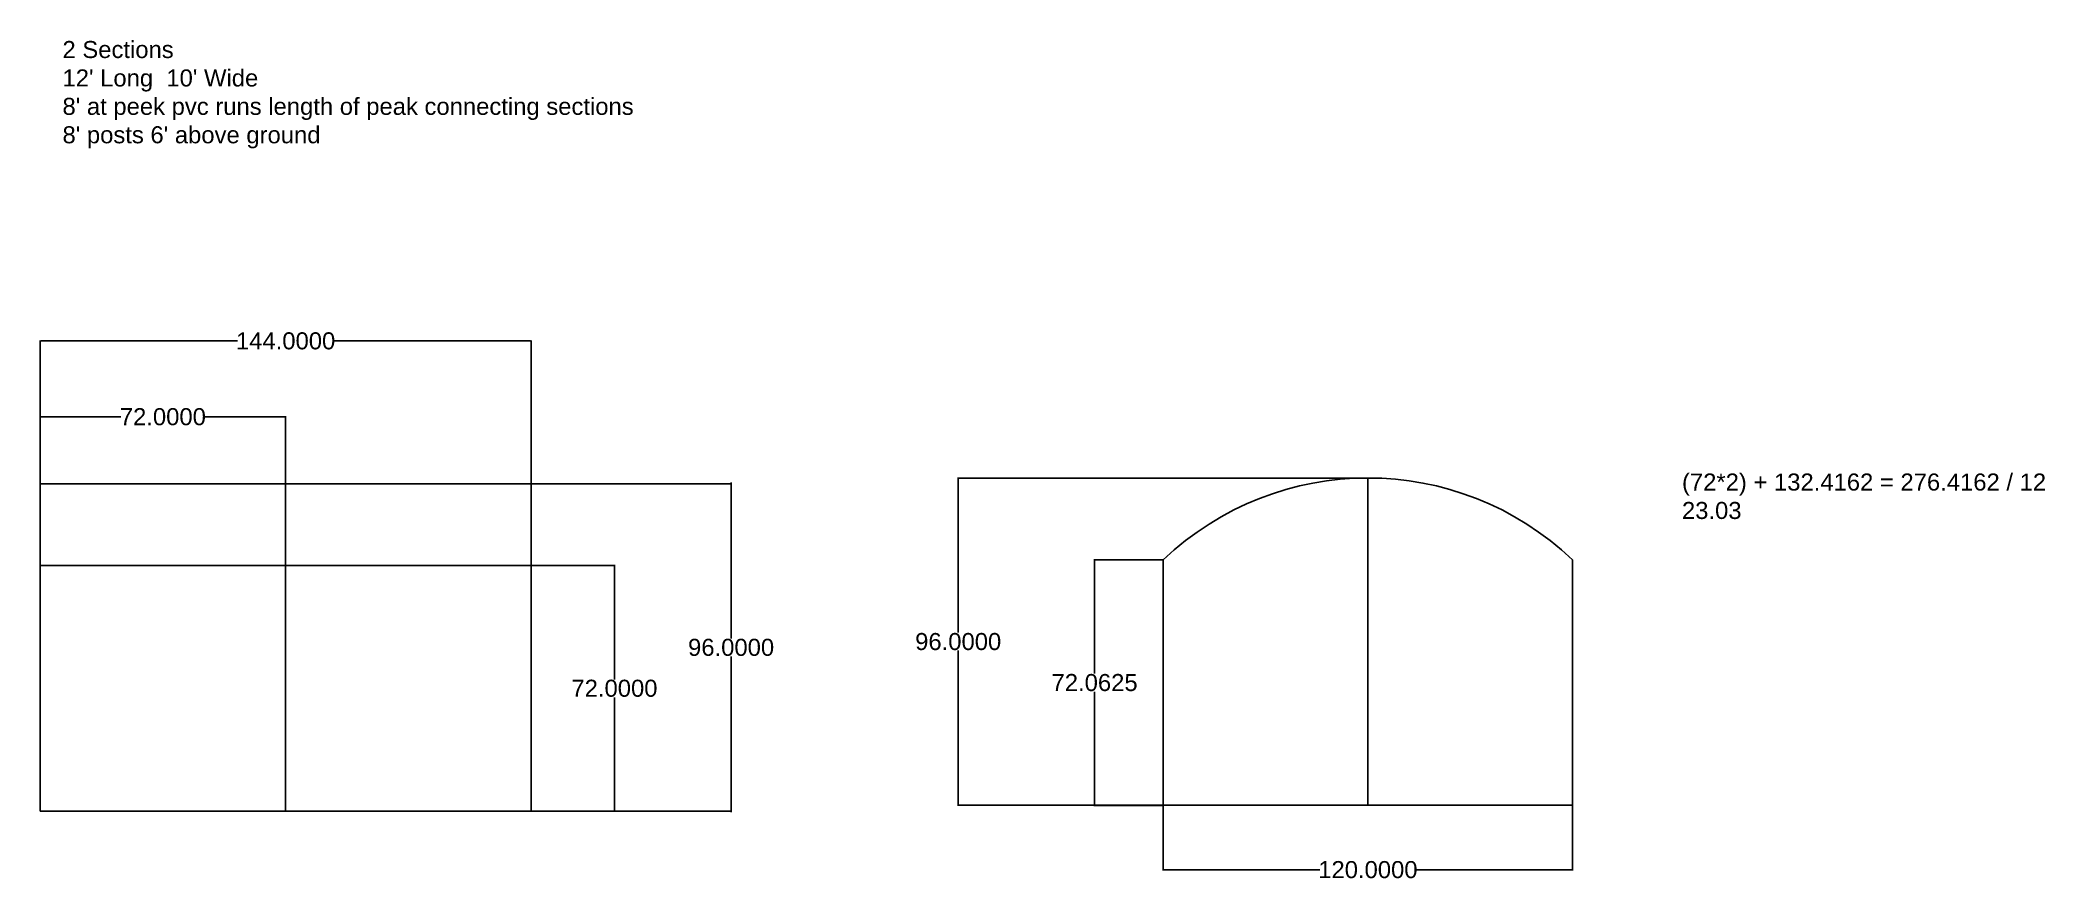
# Model space of a CAD drawing. Header units: inches. Extents: x 417 to 1005, y -21 to 226.
import ezdxf

# ---------------------------------------------------------------- set-up
doc = ezdxf.new("R2010")
doc.units = ezdxf.units.IN
doc.header["$MEASUREMENT"] = 0
doc.styles.get("Standard").update_dxf_attribs({"font": 'arial.ttf'})
doc.dimstyles.get("Standard").update_dxf_attribs({"dimtxt": 0.18, "dimasz": 0.18, "dimexe": 0.18, "dimexo": 0.0625, "dimgap": 0.09, "dimtad": 0, "dimtih": 1, "dimtoh": 1, "dimdec": 4, "dimzin": 0, "dimdsep": 46, "dimtxsty": 'Standard', "dimcen": 0.09, "dimadec": 0, "dimazin": 0, "dimtfac": 1, "dimtdec": 4, "dimtofl": 0, "dimtmove": 0, "dimatfit": 3, "dimfxl": 1, "dimtolj": 1, "dimtzin": 0, "dimarcsym": 0})

# ---------------------------------------------------------------- blocks, each defined once
blk = doc.blocks.new('*D21')
at = {"color": 0, "lineweight": -2}
for p, q in [((746.35, 1.11), (746.35, -17.91)), ((866.35, 1.11), (866.35, -17.91)), ((746.53, -17.73), (792.26, -17.73)), ((866.17, -17.73), (820.45, -17.73))]:
    blk.add_line(p, q, dxfattribs=at)
at = {"color": 0}
for points in [[(746.53, -17.7), (746.53, -17.76), (746.35, -17.73)], [(866.17, -17.76), (866.17, -17.7), (866.35, -17.73)]]:
    blk.add_solid(points, dxfattribs=at)
at = {"layer": 'Defpoints', "color": 0}
for p in [(746.35, 1.17), (866.35, 1.17), (866.35, -17.73)]:
    blk.add_point(p, dxfattribs=at)
at = {"color": 7, "insert": (806.35, -17.73), "char_height": 5, "attachment_point": 5}
blk.add_mtext('\\A1;120.0000', dxfattribs=at)
blk = doc.blocks.new('*D22')
at = {"color": 0, "lineweight": -2}
for p, q in [((746.29, 73.17), (726.02, 73.17)), ((726.2, 72.99), (726.2, 39.78)), ((726.2, 1.29), (726.2, 34.49)), ((746.29, 1.11), (726.02, 1.11))]:
    blk.add_line(p, q, dxfattribs=at)
at = {"color": 0}
for points in [[(726.23, 72.99), (726.17, 72.99), (726.2, 73.17)], [(726.17, 1.29), (726.23, 1.29), (726.2, 1.11)]]:
    blk.add_solid(points, dxfattribs=at)
at = {"layer": 'Defpoints', "color": 0}
for p in [(746.35, 73.17), (726.2, 1.11), (746.35, 1.11)]:
    blk.add_point(p, dxfattribs=at)
at = {"color": 7, "insert": (726.2, 37.14), "char_height": 5, "attachment_point": 5}
blk.add_mtext('\\A1;72.0625', dxfattribs=at)
blk = doc.blocks.new('*D25')
at = {"color": 0, "lineweight": -2}
for p, q in [((806.29, 97.17), (686.02, 97.17)), ((686.2, 96.99), (686.2, 51.81)), ((686.2, 1.35), (686.2, 46.53)), ((806.29, 1.17), (686.02, 1.17))]:
    blk.add_line(p, q, dxfattribs=at)
at = {"color": 0}
for points in [[(686.23, 96.99), (686.17, 96.99), (686.2, 97.17)], [(686.17, 1.35), (686.23, 1.35), (686.2, 1.17)]]:
    blk.add_solid(points, dxfattribs=at)
at = {"layer": 'Defpoints', "color": 0}
for p in [(806.35, 97.17), (686.2, 1.17), (806.35, 1.17)]:
    blk.add_point(p, dxfattribs=at)
at = {"color": 7, "insert": (686.2, 49.17), "char_height": 5, "attachment_point": 5}
blk.add_mtext('\\A1;96.0000', dxfattribs=at)
blk = doc.blocks.new('*D26')
at = {"color": 0, "lineweight": -2}
for p, q in [((416.95, 95.53), (416.95, 137.55)), ((417.13, 137.37), (474.86, 137.37)), ((560.77, 137.37), (503.04, 137.37)), ((560.95, 95.53), (560.95, 137.55))]:
    blk.add_line(p, q, dxfattribs=at)
at = {"color": 0}
for points in [[(417.13, 137.4), (417.13, 137.34), (416.95, 137.37)], [(560.77, 137.34), (560.77, 137.4), (560.95, 137.37)]]:
    blk.add_solid(points, dxfattribs=at)
at = {"layer": 'Defpoints', "color": 0}
for p in [(560.95, 137.37), (416.95, 95.47), (560.95, 95.47)]:
    blk.add_point(p, dxfattribs=at)
at = {"color": 7, "insert": (488.95, 137.37), "char_height": 5, "attachment_point": 5}
blk.add_mtext('\\A1;144.0000', dxfattribs=at)
blk = doc.blocks.new('*D27')
at = {"color": 0, "lineweight": -2}
for p, q in [((561.01, 95.47), (619.78, 95.47)), ((619.6, 95.65), (619.6, 95.83)), ((619.6, 95.47), (619.6, 50.11)), ((619.6, -0.53), (619.6, 44.83)), ((561.01, -0.53), (619.78, -0.53)), ((619.6, -0.71), (619.6, -0.89))]:
    blk.add_line(p, q, dxfattribs=at)
at = {"color": 0}
for points in [[(619.57, 95.65), (619.63, 95.65), (619.6, 95.47)], [(619.63, -0.71), (619.57, -0.71), (619.6, -0.53)]]:
    blk.add_solid(points, dxfattribs=at)
at = {"layer": 'Defpoints', "color": 0}
for p in [(560.95, 95.47), (560.95, -0.53), (619.6, -0.53)]:
    blk.add_point(p, dxfattribs=at)
at = {"color": 7, "insert": (619.6, 47.47), "char_height": 5, "attachment_point": 5}
blk.add_mtext('\\A1;96.0000', dxfattribs=at)
blk = doc.blocks.new('*D28')
at = {"color": 0, "lineweight": -2}
for p, q in [((416.95, 95.53), (416.95, 115.3)), ((417.13, 115.12), (440.58, 115.12)), ((488.77, 115.12), (465.32, 115.12)), ((488.95, 95.53), (488.95, 115.3))]:
    blk.add_line(p, q, dxfattribs=at)
at = {"color": 0}
for points in [[(417.13, 115.15), (417.13, 115.09), (416.95, 115.12)], [(488.77, 115.09), (488.77, 115.15), (488.95, 115.12)]]:
    blk.add_solid(points, dxfattribs=at)
at = {"layer": 'Defpoints', "color": 0}
for p in [(488.95, 115.12), (416.95, 95.47), (488.95, 95.47)]:
    blk.add_point(p, dxfattribs=at)
at = {"color": 7, "insert": (452.95, 115.12), "char_height": 5, "attachment_point": 5}
blk.add_mtext('\\A1;72.0000', dxfattribs=at)
blk = doc.blocks.new('*D29')
at = {"color": 0, "lineweight": -2}
for p, q in [((561.01, 71.47), (585.57, 71.47)), ((585.39, 71.29), (585.39, 38.11)), ((585.39, -0.35), (585.39, 32.83)), ((561.07, -0.53), (585.57, -0.53))]:
    blk.add_line(p, q, dxfattribs=at)
at = {"color": 0}
for points in [[(585.42, 71.29), (585.36, 71.29), (585.39, 71.47)], [(585.36, -0.35), (585.42, -0.35), (585.39, -0.53)]]:
    blk.add_solid(points, dxfattribs=at)
at = {"layer": 'Defpoints', "color": 0}
for p in [(560.95, 71.47), (561.01, -0.53), (585.39, -0.53)]:
    blk.add_point(p, dxfattribs=at)
at = {"color": 7, "insert": (585.39, 35.47), "char_height": 5, "attachment_point": 5}
blk.add_mtext('\\A1;72.0000', dxfattribs=at)

msp = doc.modelspace()

# ---------------------------------------------------------------- linework, layer by layer
for p, q in [((488.94776, 95.46878), (416.94776, 95.46878)), ((416.94776, 95.46878), (416.94776, 71.46878)), ((488.94776, -0.53122), (488.94776, 95.46878)), ((488.94776, 95.46878), (560.94776, 95.46878)), ((560.94776, 95.46878), (560.94776, 71.46878)), ((806.35331, 1.16863), (806.35331, 97.16863)), ((416.94776, 71.46878), (488.94776, 71.46878)), ((416.94776, -0.53122), (416.94776, 71.46878)), ((488.94776, 71.46878), (488.94776, -0.53122)), ((488.94776, 71.46878), (560.94776, 71.46878)), ((560.94776, -0.53122), (560.94776, 71.46878)), ((746.35331, 1.16863), (746.35331, 73.16863)), ((866.35331, 1.10613), (866.35331, 73.16863)), ((746.35331, 1.16863), (830.35331, 1.16863)), ((746.35331, 1.16863), (866.35331, 1.16863)), ((746.35331, 1.16863), (806.35331, 1.16863)), ((488.94776, -0.53122), (416.94776, -0.53122)), ((488.94776, -0.53122), (560.94776, -0.53122))]:
    msp.add_line(p, q)
msp.add_arc((806.35331, 10.16863), 87, 46.39718103, 133.60281897)

# ---------------------------------------------------------------- texts
at = {"char_height": 5, "attachment_point": 1}
for s, insert, width in [("{2 Sections\\P12' Long  10' Wide\\P8' at peek pvc runs length of peak connecting sections\\P8' posts 6' above ground}", (423.51559, 225.35428), 207.6303675), ('{(72*2) + 132.4162 = 276.4162 / 12 23.03}', (898.45757, 98.48666), 107.0373788)]:
    msp.add_mtext(s, dxfattribs=dict(at, insert=insert, width=width))

# ---------------------------------------------------------------- dimensions: what is measured, and where the dimension line sits
at = {"color": 1}
for base, p1, p2, picture, middle in [((560.94776, 137.36878), (416.94776, 95.46878), (560.94776, 95.46878), '*D26', (488.94776, 137.36878)), ((488.94776, 115.11878), (416.94776, 95.46878), (488.94776, 95.46878), '*D28', (452.94776, 115.11878)), ((866.35331, -17.73137), (746.35331, 1.16863), (866.35331, 1.16863), '*D21', (806.35331, -17.73137))]:
    dim = msp.add_linear_dim(base=base, p1=p1, p2=p2, dimstyle='Standard', override={"dimtxt": 5, "dimclrt": 7}, dxfattribs=at)
    dim.commit()
    dim.dimension.update_dxf_attribs({"geometry": picture, "text_midpoint": middle})
for base, p1, p2, picture, middle in [((619.59776, -0.53122), (560.94776, 95.46878), (560.94776, -0.53122), '*D27', (619.59776, 47.46878)), ((686.20331, 1.16863), (806.35331, 97.16863), (806.35331, 1.16863), '*D25', (686.20331, 49.16863)), ((585.39236, -0.53122), (560.94776, 71.46878), (561.01026, -0.53122), '*D29', (585.39236, 35.46878)), ((726.20331, 1.10613), (746.35331, 73.16863), (746.35331, 1.10613), '*D22', (726.20331, 37.13738))]:
    dim = msp.add_linear_dim(base=base, p1=p1, p2=p2, angle=90, dimstyle='Standard', override={"dimtxt": 5, "dimclrt": 7}, dxfattribs=at)
    dim.commit()
    dim.dimension.update_dxf_attribs({"geometry": picture, "text_midpoint": middle})

doc.saveas('drawing.dxf')
